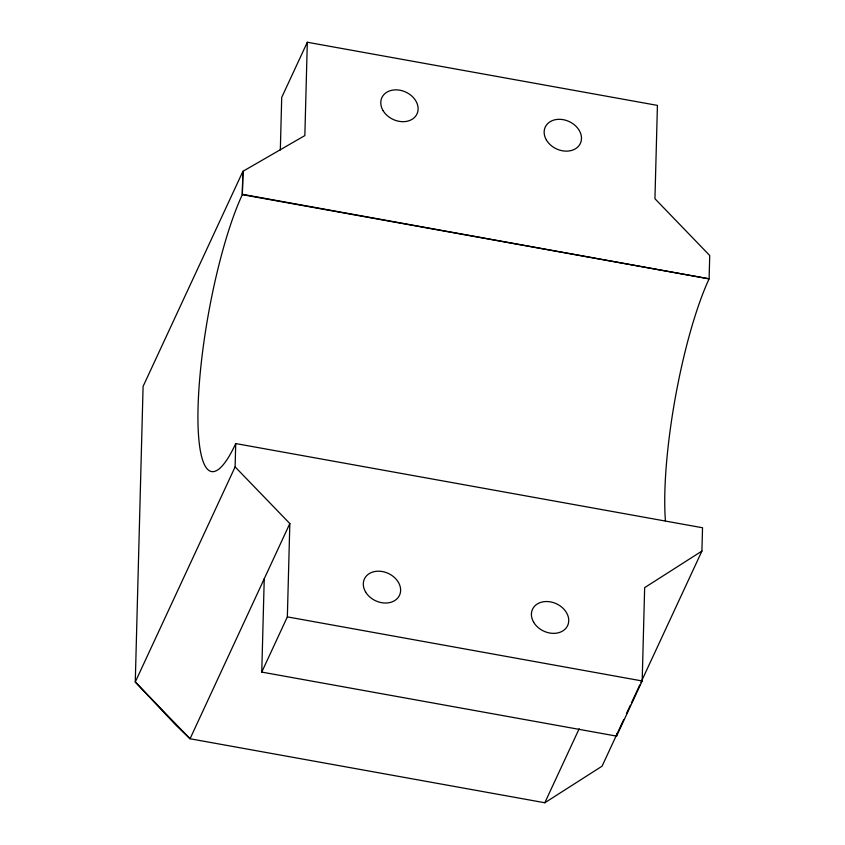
<?xml version="1.0" encoding="UTF-8"?>
<svg xmlns="http://www.w3.org/2000/svg" width="845" height="845" viewBox="0 0 845 845"><rect width="100%" height="100%" fill="white"/><g stroke="black" fill="none" stroke-linecap="round" stroke-linejoin="round"><path stroke-width="1.27" d="M640.901 682.528L701.91 551.077L702.533 527.755L235.734 443.562A154.931 31.033 -79.8 0 1 198.057 407.353A154.931 31.033 -79.8 0 1 242.314 194.656L242.927 171.313L304.844 135.591L307.316 42.25L657.421 105.393L654.949 198.733L709.726 255.507L709.113 278.839A154.931 31.033 -79.8 0 0 665.406 520.742M623.705 719.581L602.073 766.183L544.824 802.75L190.051 738.762L175.929 725.19L135.274 681.989L235.111 466.894L235.734 443.562M701.91 551.077L644.661 587.634L642.179 680.964L616.586 736.122L261.76 672.081L264.242 578.762M280.329 149.987L281.712 97.407L307.316 42.25M261.76 672.081L287.353 616.882L289.835 523.562L235.111 466.894M616.586 736.122L616.649 733.492M289.835 523.562L190.051 738.762L135.274 681.989L143.09 386.408L242.927 171.313L242.314 194.656L709.113 278.839L242.483 194.318M544.824 802.75L579.174 728.739M626.472 713.602L630.359 705.237M631.468 702.85L639.792 684.925M287.353 616.882L642.179 680.964M546.44 140.08A19.361 15.073 24.9 0 0 578.783 145.921A19.361 15.073 24.9 0 0 563.224 119.663A19.361 15.073 24.9 0 0 546.44 140.08M383.07 110.621A19.361 15.073 24.9 0 0 415.413 116.452A19.361 15.073 24.9 0 0 399.854 90.204A19.361 15.073 24.9 0 0 383.07 110.621M533.691 622.3A19.361 15.073 24.9 0 0 566.034 628.131A19.361 15.073 24.9 0 0 550.475 601.883A19.361 15.073 24.9 0 0 533.691 622.3M365.589 591.965A19.361 15.073 24.9 0 0 397.932 597.795A19.361 15.073 24.9 0 0 382.373 571.547A19.361 15.073 24.9 0 0 365.589 591.965"/></g></svg>
